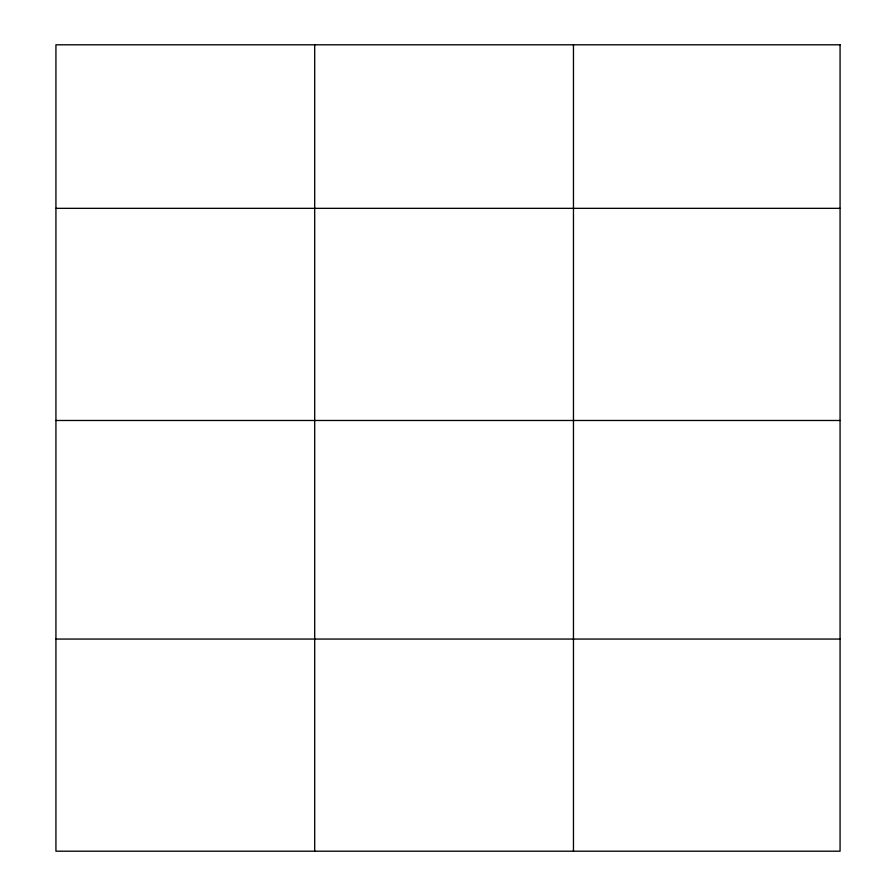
<?xml version="1.0" encoding="UTF-8"?>
<svg xmlns="http://www.w3.org/2000/svg" width="896" height="896" viewBox="0 0 896 896"><rect width="100%" height="100%" fill="white"/><g stroke="black" fill="none" stroke-linecap="round" stroke-linejoin="round"><path stroke-width="1.34" d="M55.933 208.342L840.067 208.342M55.933 420.482L840.067 420.482M55.933 639.061L840.067 639.061M573.462 44.8L573.462 851.2M314.698 44.8L314.698 851.2M840.067 44.8L55.933 44.8L55.933 851.2L840.067 851.2L840.067 44.8"/></g></svg>
